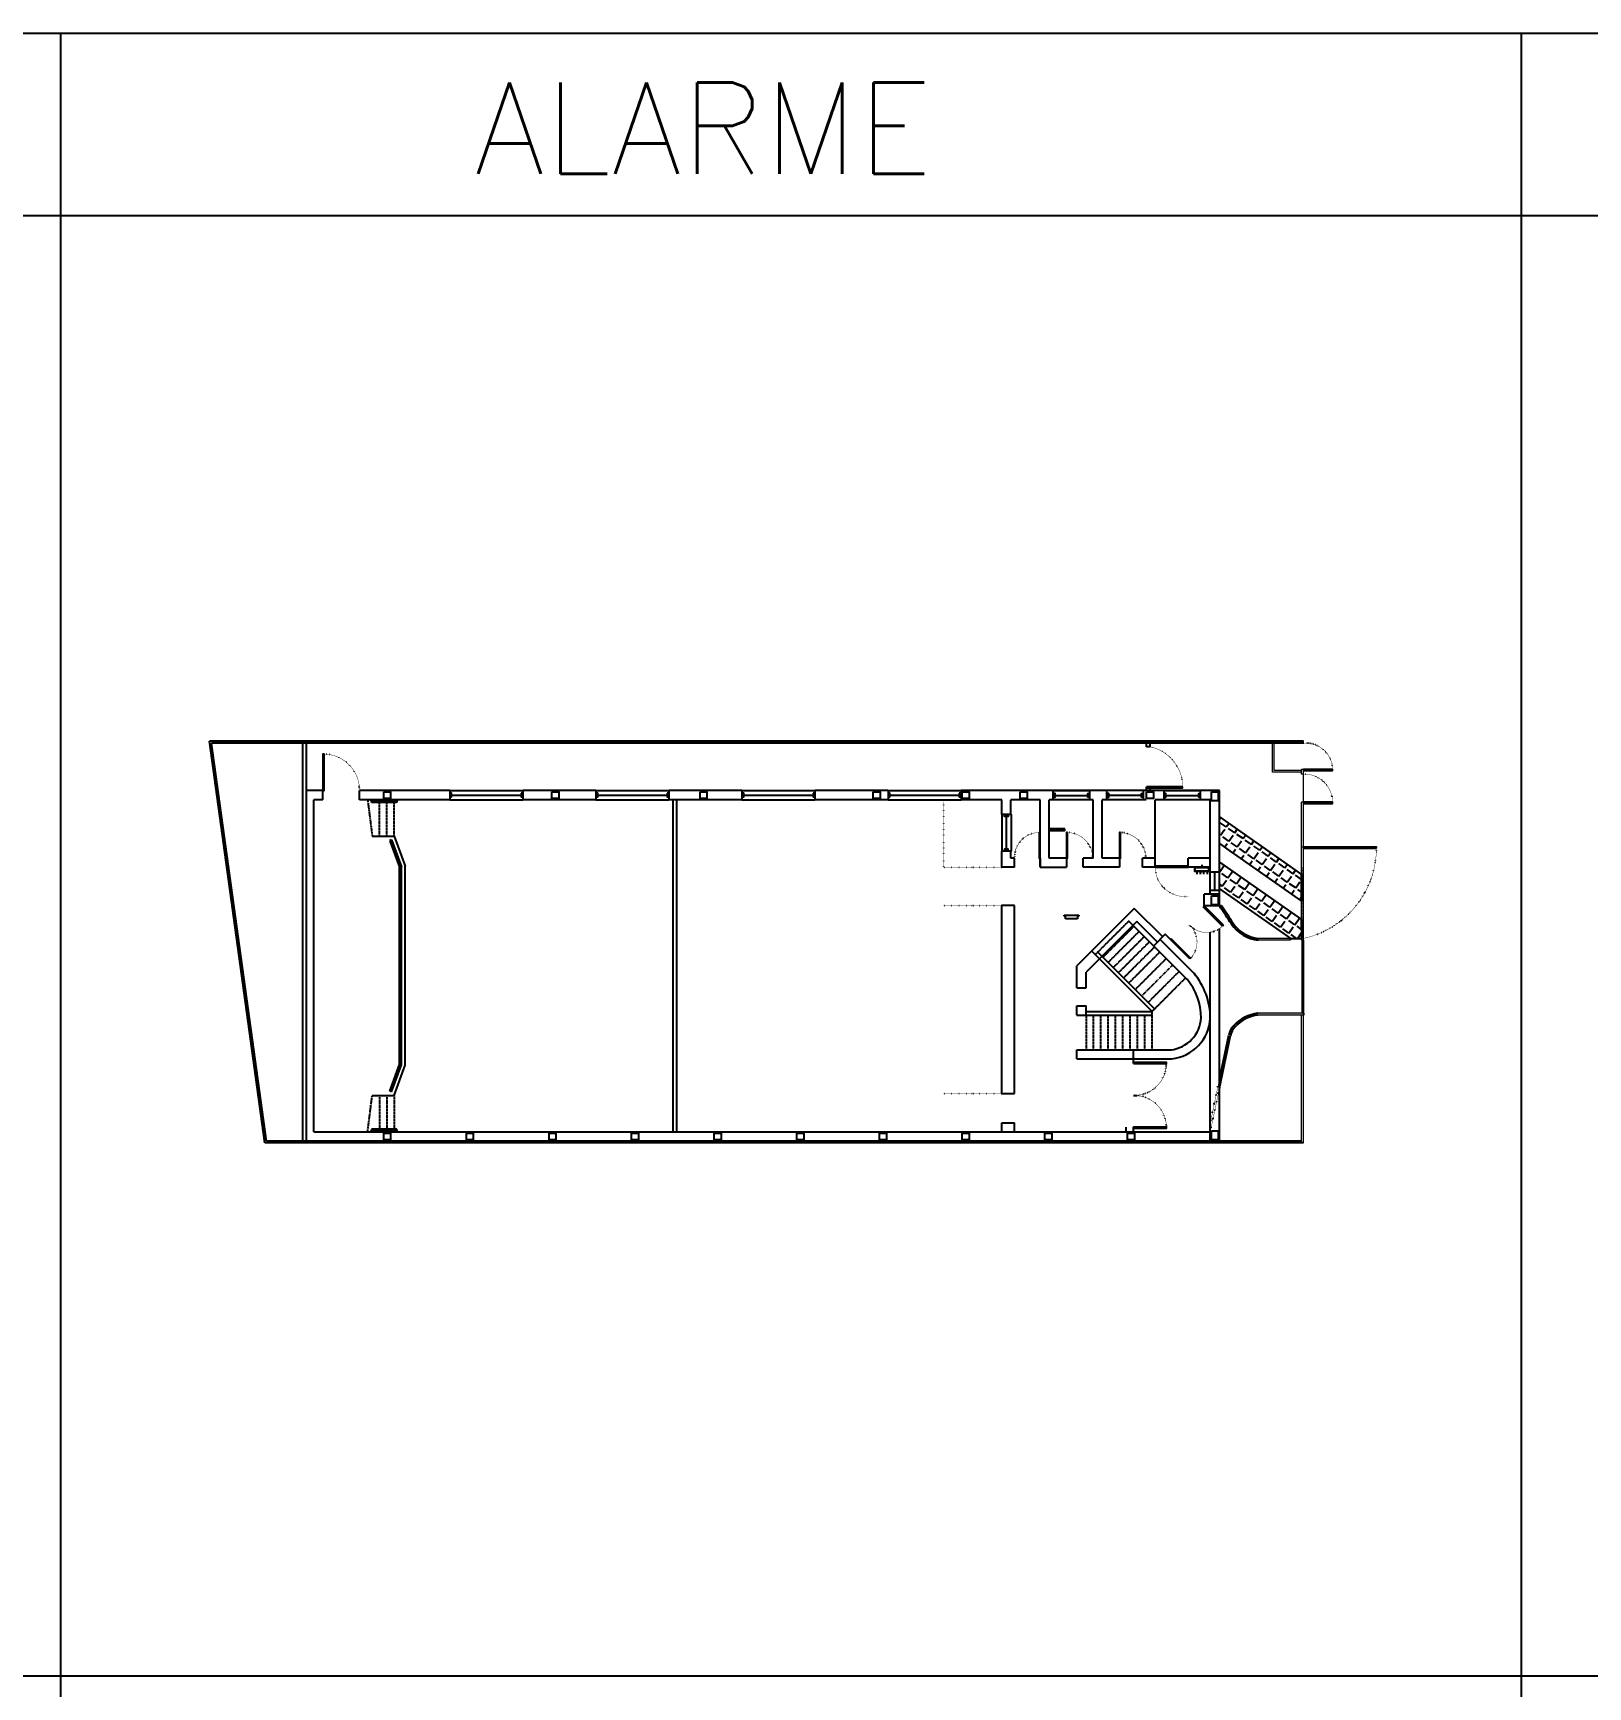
# Model space of a CAD drawing. Header units: millimetres. Extents: x -96513 to 442697, y -70111 to 173034.
# Drawn here: x 133720 to 176300, y -25413 to 19889 of the extents above; entities that cross this region are included whole.
import ezdxf

# ---------------------------------------------------------------- set-up
doc = ezdxf.new("R2010")
doc.units = ezdxf.units.MM
doc.set_wipeout_variables(frame=1)
for name, pattern in [('DUCT', [1, 0, -1]), ('EXPOSED', [11.90625, 6.35, -1.5875, 0.79375, -0.79375, 0.79375, -1.5875]), ('INVISIBLE', [1.27, 0, -1.27]), ('SDOT', [1.5875, 0, -1.5875])]:
    doc.linetypes.add(name, pattern=pattern)
for name, color, linetype in [('Com', 153, 'Continuous'), ('Door', 130, 'Continuous'), ('Glass', 130, 'Continuous'), ('Lining', 252, 'Continuous'), ('Number', 18, 'Continuous'), ('Stairs', 193, 'Continuous'), ('Video', 110, 'Continuous'), ('Wall', 144, 'Continuous'), ('Wall-Base', 143, 'Continuous'), ('Wall-Head', 133, 'Continuous'), ('Wall-Head-Strc', 133, 'Continuous')]:
    doc.layers.add(name, color=color, linetype=linetype)
doc.layers.add('Gate', color=150, linetype='Continuous', lineweight=13)
doc.layers.add('NE', color=8, linetype='Continuous', plot=False)
doc.styles.get("Standard").update_dxf_attribs({"font": 'ROMANS'})
doc.linetypes.add('DEMOLITION', pattern='A,0,-4.7625,-1e-13,[146,mecsline.shx,S=1.5875,R=-45,X=0,Y=0],-4.7625', length=9.525)

# ---------------------------------------------------------------- blocks, each defined once
blk = doc.blocks.new('G.SymPart-Wipeout')
at = {"color": 19, "linetype": 'Continuous'}
blk.add_wipeout([(0, 0), (1, 0), (1, 1), (0, 1)], dxfattribs=at)
blk = doc.blocks.new('*U51')
at = {"color": 0, "linetype": 'ByBlock', "lineweight": -2, "xscale": 2000, "yscale": 350.0000000018622}
blk.add_blockref('G.SymPart-Wipeout', (-1000, -175), dxfattribs=at)
at = {"color": 0, "linetype": 'ByBlock', "lineweight": -2, "flags": 128}
for points in [[(-1000, -50), (-1000, 50), (-950, 50), (-950, -50)], [(950, -50), (950, 50), (1000, 50), (1000, -50)]]:
    blk.add_lwpolyline(points, close=True, dxfattribs=at)
blk.add_lwpolyline([(-950, 0), (950, 0)], dxfattribs=at)
at = {"layer": 'Glass', "flags": 128}
for points in [[(-1000, 125), (-1000, 125), (1000, 125), (1000, 125)], [(-1000, -125), (-1000, -125), (1000, -125), (1000, -125)]]:
    blk.add_lwpolyline(points, dxfattribs=at)
at = {"layer": 'Wall'}
for p, q in [((-1000, -125), (-1000, 125)), ((1000, -125), (1000, 125))]:
    blk.add_line(p, q, dxfattribs=at)
at = {"layer": 'Wall-Head-Strc'}
for p, q in [((-1000, 125), (1000, 125)), ((-1000, -125), (1000, -125))]:
    blk.add_line(p, q, dxfattribs=at)
blk = doc.blocks.new('*U215')
at = {"xscale": -1, "rotation": 180}
blk.add_blockref('*U51', (0, 0), dxfattribs=at)
blk = doc.blocks.new('*U216')
at = {"color": 0, "linetype": 'ByBlock', "lineweight": -2, "transparency": 16777216}
for p in [(0, 0), (4000, 0), (8000, 0), (12000, 0)]:
    blk.add_blockref('*U215', p, dxfattribs=at)
blk = doc.blocks.new('*U18')
at = {"color": 18}
blk.add_wipeout([(-500, -160), (500, -160), (500, 160), (-500, 160)], dxfattribs=at).dxf.layer = 'Number'
at = {"color": 0, "linetype": 'ByBlock', "lineweight": -2}
blk.add_line((450, 0), (-450, 0), dxfattribs=at)
for points in [[(-500, -50), (-450, -50), (-450, 50), (-500, 50)], [(500, -50), (450, -50), (450, 50), (500, 50)]]:
    blk.add_lwpolyline(points, dxfattribs=at)
at = {"layer": 'Glass'}
for points in [[(-500, 125), (-500, 125), (500, 125), (500, 125)], [(-500, -125), (-500, -125), (500, -125), (500, -125)]]:
    blk.add_lwpolyline(points, dxfattribs=at)
at = {"layer": 'Wall-Base'}
for p, q in [((-500, -125), (-500, 125)), ((500, -125), (500, 125))]:
    blk.add_line(p, q, dxfattribs=at)
at = {"layer": 'Wall-Head'}
for p, q in [((-500, 125), (500, 125)), ((-500, -125), (500, -125))]:
    blk.add_line(p, q, dxfattribs=at)

msp = doc.modelspace()

# ---------------------------------------------------------------- hatches: boundary and pattern name
at = {"true_color": 0xfeeab9}
h = msp.add_hatch(dxfattribs=at)
h.set_pattern_fill('ANGLE', color=254, scale=40, angle=55)
h.set_pattern_definition([(55, (118678.86, 40083.88), (-228.8711, 160.2573), [203.2, -76.2]), (145, (118678.86, 40083.88), (-160.2573, -228.8711), [203.2, -76.2])])
h.paths.add_polyline_path([(166333, -2906), (166208, -2818), (166208, -3550), (168148, -4907), (168458, -4910), (168458, -4391)])
h.paths.add_polyline_path([(168458, -3887), (168458, -3155), (166208, -1581), (166208, -2314), (166577, -2572)])
h = msp.add_hatch(color=254, dxfattribs=at)
h.dxf.hatch_style = 1
h.paths.add_polyline_path([(166269, -4020), (166208, -4020, -0.012669), (166535, -4514, 0.218045), (167272, -4960), (168148, -4960), (168148, -4910), (167275, -4910, -0.217133), (166577, -4486, 0.011905)])
h.paths.add_polyline_path([(166599, -7294, 0.137648), (166462, -7558), (166208, -8772), (166208, -9016), (166511, -7568, -0.137648), (166636, -7329, -0.175587), (167265, -7010), (168508, -7010), (168508, -6960), (167262, -6960, 0.176321)])
at = {"layer": 'Wall-Head', "true_color": 0x727430}
h = msp.add_hatch(color=67, dxfattribs=at)
h.dxf.hatch_style = 1
h.paths.add_polyline_path([(143758, -8359), (143491, -9091), (143538, -9110), (143808, -8368), (143808, -2952), (143538, -2210), (143491, -2229), (143758, -2960)])

# ---------------------------------------------------------------- linework, layer by layer
at = {"color": 8}
for p, q in [((14468, 19889), (257697, 19889)), ((134468, 19889), (134468, -25111)), ((174468, 19889), (174468, -25111)), ((-55639, 14889), (262697, 14889)), ((-30532, -25111), (442697, -25111)), ((-30532, -25111), (217697, -25111)), ((134468, -25111), (134468, -70111)), ((174468, -25111), (174468, -70111))]:
    msp.add_line(p, q, dxfattribs=at)
for p, q in [((166208, -2314), (166208, -1581)), ((166208, -3550), (166208, -2818)), ((168458, -3887), (168458, -3155)), ((166208, -4020), (166269, -4020)), ((168464, -4910), (168458, -4391)), ((168148, -4910), (168464, -4910)), ((168508, -6960), (168508, -7010)), ((166208, -8772), (166208, -8772)), ((166208, -8772), (166208, -9016))]:
    msp.add_line(p, q)
at = {"linetype": 'ByBlock', "lineweight": -2}
for p, q in [((161958, -4299), (161958, -4273)), ((161958, -4273), (162357, -4273)), ((161992, -4299), (161958, -4299)), ((161992, -4374), (161992, -4299)), ((162324, -4374), (161992, -4374)), ((162357, -4299), (162324, -4299)), ((162324, -4299), (162324, -4374)), ((162357, -4273), (162357, -4299))]:
    msp.add_line(p, q, dxfattribs=at)
at = {"color": 0, "linetype": 'ByBlock', "lineweight": -2}
msp.add_point((165728, -3079), dxfattribs=at)
at = {"layer": 'Com', "linetype": 'SDOT'}
for p, q in [((158648, -1110), (158648, -2960)), ((158648, -2960), (160248, -2960)), ((158648, -4010), (160248, -4010)), ((158648, -9160), (160248, -9160))]:
    msp.add_line(p, q, dxfattribs=at)
at = {"layer": 'Door'}
for p, q in [((161298, -2710), (161298, -2960)), ((162018, -2710), (162018, -2960)), ((163468, -2710), (163468, -2960)), ((165787, -4020), (165766, -4041)), ((166296, -4571), (165766, -4041)), ((166317, -4550), (165787, -4020)), ((164889, -4918), (164868, -4939)), ((165398, -5469), (164868, -4939)), ((165419, -5448), (164889, -4918)), ((166317, -4550), (166296, -4571)), ((168483, -6960), (168483, -4960)), ((168508, -6960), (168508, -4960)), ((165419, -5448), (165398, -5469)), ((163858, -8340), (163858, -8210)), ((163858, -8310), (164758, -8310)), ((163658, -10210), (163658, -10080)), ((163858, -10210), (163858, -10080)), ((163858, -10210), (163858, -10080))]:
    msp.add_line(p, q, dxfattribs=at)
at = {"layer": 'Door', "linetype": 'DUCT'}
msp.add_line((168483, -4960), (168483, -2960), dxfattribs=at)
at = {"layer": 'Door', "linetype": 'DEMOLITION'}
msp.add_line((163858, -9210), (163958, -9210), dxfattribs=at)
at = {"layer": 'Door'}
for points in [[(168508, -310), (169308, -310), (169308, -280), (168508, -280)], [(168508, -1210), (169308, -1210), (169308, -1180), (168508, -1180)], [(161298, -2010), (161268, -2010), (161268, -2710), (161298, -2710)], [(162048, -2010), (162018, -2010), (162018, -2710), (162048, -2710)], [(163498, -2010), (163468, -2010), (163468, -2710), (163498, -2710)], [(163858, -8340), (164758, -8340), (164758, -8310), (163858, -8310)], [(163858, -10110), (164758, -10110), (164758, -10080), (163858, -10080)]]:
    msp.add_lwpolyline(points, close=True, dxfattribs=at)
msp.add_lwpolyline([(165348, -2930), (164448, -2930), (164448, -2960), (165348, -2960)], dxfattribs=at)
at = {"layer": 'Door', "linetype": 'DUCT'}
for centre, radius, start, end in [((168570, -295), 738, 358.8348, 94.8604), ((168533, -1184), 775, 358.107, 91.893), ((162033, -2725), 715, 1.2018, 91.2018), ((163483, -2725), 715, 1.2018, 91.2018), ((165267, -2945), 819, 178.9506, 275.6835), ((163873, -8325), 885, 269.029, 0.971), ((163873, -10095), 885, 359.029, 90.971)]:
    msp.add_arc(centre, radius, start, end, dxfattribs=at)
at = {"layer": 'Door', "linetype": 'INVISIBLE'}
for centre, start, end in [((164960, -5010), 313.6468, 46.3532), ((165858, -4112), 223.6468, 316.3532)]:
    msp.add_arc(centre, 635, start, end, dxfattribs=at)
at = {"layer": 'Gate'}
for p, q in [((168458, 440), (168458, 490)), ((168508, 440), (168508, 490)), ((167658, -360), (167658, 440)), ((167708, -310), (167708, 440)), ((168458, -360), (167658, -360)), ((168458, -310), (167708, -310)), ((168458, -410), (168458, -280)), ((168508, -280), (168458, -280)), ((168508, -410), (168458, -410)), ((168508, -4960), (168508, -410)), ((168458, -4960), (168458, -1180)), ((168508, -1180), (168458, -1180)), ((168508, -2410), (168458, -2410)), ((168508, -4910), (168458, -4910)), ((168508, -4910), (168458, -4910)), ((168508, -4960), (168458, -4960)), ((168508, -10510), (168508, -6210)), ((168508, -6960), (168458, -6960)), ((168458, -10510), (168458, -7010)), ((168508, -7010), (168458, -7010))]:
    msp.add_line(p, q, dxfattribs=at)
at = {"layer": 'Gate', "color": 254, "true_color": 0xfeeab9}
for p, q in [((168148, -4960), (167272, -4960)), ((168148, -4910), (167275, -4910)), ((168508, -6960), (167262, -6960)), ((168508, -7010), (167265, -7010))]:
    msp.add_line(p, q, dxfattribs=at)
at = {"layer": 'Gate'}
msp.add_lwpolyline([(168508, -410), (168508, -280)], dxfattribs=at)
at = {"layer": 'Glass', "linetype": 'DUCT'}
msp.add_arc((167964, -2425), 2544, 282.3425, 0.3379, dxfattribs=at)
at = {"layer": 'NE'}
for p, q in [((141108, -10460), (141108, 440)), ((141208, -10460), (141208, 440))]:
    msp.add_line(p, q, dxfattribs=at)
at = {"layer": 'Stairs', "linetype": 'EXPOSED'}
for p, q in [((142882, -1114), (143008, -2110)), ((143208, -2110), (143208, -1110)), ((143408, -2110), (143408, -1110)), ((143608, -2110), (143608, -1110)), ((163727, -4435), (162808, -5354)), ((163869, -4576), (163020, -5425)), ((164010, -4718), (163162, -5566)), ((164151, -4859), (163303, -5708)), ((164293, -5000), (163444, -5849)), ((164434, -5142), (163586, -5990)), ((164576, -5283), (163727, -6132)), ((164753, -5460), (163904, -6309)), ((164929, -5637), (164081, -6485)), ((165106, -5814), (164258, -6662)), ((165283, -5990), (164364, -6910)), ((162564, -7960), (162564, -7010)), ((162764, -7960), (162764, -7010)), ((162964, -7960), (162964, -7010)), ((163164, -7960), (163164, -7010)), ((163364, -7960), (163364, -7010)), ((163564, -7960), (163564, -7010)), ((163764, -7960), (163764, -7010)), ((163964, -7960), (163964, -7010)), ((164164, -7960), (164164, -7010)), ((164364, -7960), (164364, -6910)), ((142882, -10205), (143008, -9210)), ((143208, -9210), (143208, -10210)), ((143408, -9210), (143408, -10210)), ((143608, -9210), (143608, -10210))]:
    msp.add_line(p, q, dxfattribs=at)
at = {"layer": 'Stairs'}
for p, q in [((165336, -6043), (163727, -4435)), ((164364, -6910), (162711, -5257)), ((164434, -6839), (162879, -5283)), ((162558, -6910), (164364, -6910)), ((162558, -7010), (164364, -7010))]:
    msp.add_line(p, q, dxfattribs=at)
at = {"layer": 'Video', "ltscale": 100}
for points in [[(143056, -1110), (143056, -1116, -0.414214), (143050, -1122), (142961, -1122, -0.414214), (142955, -1116), (142955, -1110)], [(143024, -1143, 0.414214), (143031, -1150), (143586, -1150)], [(143640, -1122), (143640, -1144, -0.414214), (143634, -1150), (143586, -1150)], [(143709, -1110), (143709, -1116, -0.414214), (143703, -1122), (143614, -1122, -0.414214), (143608, -1116), (143608, -1110)], [(143056, -10210), (143056, -10203, 0.414214), (143050, -10197), (142961, -10197, 0.414214), (142955, -10203), (142955, -10210)], [(143024, -10176, -0.414214), (143031, -10169), (143586, -10169)], [(143640, -10197), (143640, -10175, 0.414214), (143634, -10169), (143586, -10169)]]:
    msp.add_lwpolyline(points, format="xyb", dxfattribs=at)
at = {"layer": 'Video'}
for points in [[(143543, -1189), (143006, -1187, -0.414214), (142987, -1168), (142987, -1121)], [(143679, -1123), (143679, -1170, -0.414214), (143660, -1189), (143543, -1189)], [(143543, -10131), (143006, -10132, 0.414214), (142987, -10151), (142987, -10198)], [(143679, -10196), (143679, -10150, 0.414214), (143660, -10131), (143543, -10131)]]:
    msp.add_lwpolyline(points, format="xyb", dxfattribs=at)
at = {"layer": 'Video', "ltscale": 100}
for points in [[(143024, -1122), (143024, -1143)], [(143024, -10197), (143024, -10176)]]:
    msp.add_lwpolyline(points, close=True, dxfattribs=at)
at = {"layer": 'Wall'}
for p, q in [((168508, 490), (138551, 490)), ((140065, -10510), (138551, 490)), ((140108, -10460), (138608, 440)), ((141208, 440), (138608, 440)), ((168508, 440), (141208, 440)), ((164208, 340), (164208, 440)), ((164308, 340), (164208, 340)), ((164308, 340), (164308, 440)), ((141688, -860), (141208, -860)), ((141658, -1110), (141658, -860)), ((142658, -1110), (142658, -860)), ((166208, -860), (142658, -860)), ((164208, -860), (164208, -760)), ((165208, -760), (164208, -760)), ((164308, -860), (164308, -790)), ((166208, -4020), (166208, -860)), ((141658, -1110), (141408, -1110)), ((141408, -10210), (141408, -1110)), ((160248, -1110), (142658, -1110)), ((160248, -2960), (160248, -1110)), ((160498, -2710), (160498, -1110)), ((161298, -1110), (160498, -1110)), ((161298, -2960), (161298, -1110)), ((161548, -2710), (161548, -1110)), ((162381, -1110), (161548, -1110)), ((162748, -1110), (161748, -1110)), ((162748, -2710), (162748, -1110)), ((162998, -2710), (162998, -1110)), ((163816, -1110), (162998, -1110)), ((164198, -1110), (163248, -1110)), ((164448, -2960), (164448, -1110)), ((165958, -1110), (164448, -1110)), ((165958, -3697), (165958, -1110)), ((143008, -2110), (143608, -2110)), ((143503, -2260), (143758, -2960)), ((143538, -2210), (143808, -2952)), ((143608, -2110), (143908, -2934)), ((161972, -1910), (161548, -1910)), ((161972, -1960), (161548, -1960)), ((161972, -1960), (161972, -1910)), ((160598, -2710), (160498, -2710)), ((160598, -2960), (160598, -2710)), ((161298, -2960), (161298, -2710)), ((162048, -2710), (161548, -2710)), ((162748, -2710), (162478, -2710)), ((162478, -2960), (162478, -2710)), ((163498, -2710), (162998, -2710)), ((164098, -2960), (164098, -2710)), ((164448, -2710), (164098, -2710)), ((165348, -2960), (165348, -2710)), ((165958, -2710), (165348, -2710)), ((143908, -8385), (143908, -2934)), ((160598, -2960), (160248, -2960)), ((161298, -2960), (162018, -2960)), ((163468, -2960), (162478, -2960)), ((164448, -2960), (164098, -2960)), ((165958, -2960), (165348, -2960)), ((166209, -3097), (165958, -3097)), ((166209, -3597), (165958, -3597)), ((160598, -4010), (160248, -4010)), ((160248, -9160), (160248, -4010)), ((160598, -9160), (160598, -4010)), ((166209, -3697), (165787, -3697)), ((165787, -4020), (165787, -3697)), ((166269, -4020), (165787, -4020)), ((163878, -4090), (162308, -5660)), ((163948, -4444), (162558, -5835)), ((164656, -4868), (163878, -4090)), ((164514, -5010), (163948, -4444)), ((164726, -4797), (164408, -5116)), ((165513, -5867), (164585, -4939)), ((164868, -4939), (164726, -4797)), ((162308, -6260), (162308, -5660)), ((162558, -6260), (162558, -5835)), ((162308, -6260), (162558, -6260)), ((162308, -6260), (162558, -6260)), ((162308, -6760), (162558, -6760)), ((162308, -7010), (162308, -6760)), ((162558, -7010), (162558, -6760)), ((162308, -7010), (162558, -7010)), ((162308, -7960), (164902, -7960)), ((162308, -8210), (162308, -7960)), ((163858, -8210), (163858, -7960)), ((143608, -9210), (143908, -8385)), ((162308, -8210), (164902, -8210)), ((143008, -9210), (143608, -9210)), ((160248, -9160), (160598, -9160)), ((160248, -9960), (160598, -9960)), ((160248, -10210), (160248, -9960)), ((160598, -10210), (160598, -9960)), ((141408, -10210), (165958, -10210)), ((168508, -10510), (140065, -10510)), ((168458, -10460), (140108, -10460))]:
    msp.add_line(p, q, dxfattribs=at)
at = {"layer": 'Wall', "color": 67, "true_color": 0x727430}
for p, q in [((143491, -2229), (143758, -2960)), ((143538, -2210), (143808, -2952)), ((143758, -8359), (143758, -2960)), ((143808, -8368), (143808, -2952)), ((143491, -9091), (143758, -8359)), ((143538, -9110), (143808, -8368))]:
    msp.add_line(p, q, dxfattribs=at)
at = {"layer": 'Wall'}
for points in [[(143322, -890), (143512, -890), (143512, -1080), (143322, -1080)], [(159167, -890), (159357, -890), (159357, -1080), (159167, -1080)], [(160754, -890), (160944, -890), (160944, -1080), (160754, -1080)], [(164215, -890), (164405, -890), (164405, -1080), (164215, -1080)], [(165988, -890), (166178, -890), (166178, -1140), (165988, -1140)], [(165988, -3740), (166178, -3740), (166178, -3990), (165988, -3990)], [(143322, -10240), (143512, -10240), (143512, -10430), (143322, -10430)], [(145585, -10240), (145775, -10240), (145775, -10430), (145585, -10430)], [(147849, -10240), (148039, -10240), (148039, -10430), (147849, -10430)], [(150112, -10240), (150302, -10240), (150302, -10430), (150112, -10430)], [(152376, -10240), (152566, -10240), (152566, -10430), (152376, -10430)], [(154640, -10240), (154830, -10240), (154830, -10430), (154640, -10430)], [(156903, -10240), (157093, -10240), (157093, -10430), (156903, -10430)], [(159167, -10240), (159357, -10240), (159357, -10430), (159167, -10430)], [(161430, -10240), (161620, -10240), (161620, -10430), (161430, -10430)], [(163694, -10240), (163884, -10240), (163884, -10430), (163694, -10430)], [(165988, -10180), (166178, -10180), (166178, -10430), (165988, -10430)]]:
    msp.add_lwpolyline(points, close=True, dxfattribs=at)
at = {"layer": 'Wall', "ltscale": 100}
msp.add_lwpolyline([(143709, -10210), (143709, -10203, 0.414214), (143703, -10197), (143614, -10197, 0.414214), (143608, -10203), (143608, -10210)], format="xyb", dxfattribs=at)
at = {"layer": 'Wall'}
for centre, radius, start, end in [((164036, -7096), 1922, 0.0744, 39.7864), ((164036, -7096), 1672, 0.0744, 39.7864), ((164770, -7027), 940, 276.3666, 356.7909), ((164770, -7027), 1190, 276.3666, 356.7909)]:
    msp.add_arc(centre, radius, start, end, dxfattribs=at)
at = {"layer": 'Wall-Head', "color": 254, "true_color": 0xfeeab9}
for p, q in [((166208, -1581), (168458, -3155)), ((166208, -2314), (166577, -2572)), ((166410, -2455), (168458, -3887)), ((166208, -2818), (166340, -2910)), ((166333, -2906), (168458, -4391)), ((166208, -3550), (168148, -4907)), ((168148, -4907), (168148, -4960)), ((166208, -8772), (166462, -7558)), ((166208, -9016), (166511, -7568))]:
    msp.add_line(p, q, dxfattribs=at)
at = {"layer": 'Wall-Head', "color": 67, "true_color": 0x727430}
for p, q in [((143538, -2210), (143491, -2229)), ((143538, -9110), (143491, -9091))]:
    msp.add_line(p, q, dxfattribs=at)
at = {"layer": 'Wall-Head'}
for p, q in [((167183, -2264), (168458, -3155)), ((165348, -2960), (165348, -2930)), ((166084, -3597), (166084, -3097)), ((166208, -2818), (166333, -2906)), ((165958, -6961), (165958, -4739)), ((166208, -10460), (166208, -4642)), ((168148, -4907), (168458, -4910)), ((165958, -10460), (165958, -7094))]:
    msp.add_line(p, q, dxfattribs=at)
at = {"layer": 'Wall-Head', "color": 254, "linetype": 'DUCT', "true_color": 0xfeeab9}
for p, q in [((165958, -9966), (166208, -8772)), ((165958, -10210), (166208, -9016))]:
    msp.add_line(p, q, dxfattribs=at)
at = {"layer": 'Wall-Head'}
for points in [[(141658, -860), (141688, -860), (141688, 140), (141658, 140)], [(170508, -2440), (170508, -2410), (168508, -2410), (168508, -2440)]]:
    msp.add_lwpolyline(points, close=True, dxfattribs=at)
at = {"layer": 'Wall-Head', "linetype": 'DUCT'}
for centre, radius, start, end in [((141673, -845), 985, 359.1275, 90.8725), ((161278, -2690), 681, 88.3632, 181.6368)]:
    msp.add_arc(centre, radius, start, end, dxfattribs=at)
at = {"layer": 'Wall-Head', "color": 254, "true_color": 0xfeeab9}
for centre, radius, start, end in [((156623, -10723), 11696, 32.0624, 34.9656), ((156623, -10723), 11746, 32.0624, 34.7953), ((167390, -3932), 1035, 214.2318, 263.434), ((167390, -3932), 985, 214.2318, 263.434), ((167390, -8037), 1085, 96.8191, 136.8177), ((167390, -8037), 1035, 96.9822, 136.8177), ((167000, -7671), 550, 136.8177, 168.1673), ((167000, -7671), 500, 136.8177, 168.1673)]:
    msp.add_arc(centre, radius, start, end, dxfattribs=at)

# ---------------------------------------------------------------- texts
at = {"color": 8, "insert": (152070, 18535), "char_height": 2500, "attachment_point": 2}
msp.add_mtext_dynamic_manual_height_columns('ALARME ', width=13115.87, gutter_width=1250, heights=[0], dxfattribs=at)

# ---------------------------------------------------------------- next in the draw order: block references
msp.add_blockref('*U216', (146133, -985))
at = {"xscale": -1}
for p in [(162157, -993), (163629, -987), (165193, -993)]:
    msp.add_blockref('*U18', p, dxfattribs=at)
at = {"xscale": -1, "rotation": 90}
msp.add_blockref('*U18', (160376, -2017), dxfattribs=at)

# ---------------------------------------------------------------- next in the draw order: wipeouts: each hides what was drawn before it
at = {"color": 18, "linetype": 'ByBlock'}
msp.add_wipeout([(165548, -2970), (165908, -2970), (165908, -3070), (165548, -3070)], dxfattribs=at)

# ---------------------------------------------------------------- next in the draw order: hatches: boundary and pattern name
at = {"linetype": 'ByBlock', "lineweight": -2}
h = msp.add_hatch(color=0, dxfattribs=at)
h.paths.add_polyline_path([(165917, -3079), (165917, -2961), (165539, -2961), (165539, -3079)])
h.paths.add_polyline_path([(165548, -3070), (165548, -2970), (165908, -2970), (165908, -3070)], flags=16)

# ---------------------------------------------------------------- next in the draw order: linework, layer by layer
at = {"color": 0, "linetype": 'ByBlock', "lineweight": -2}
for p, q in [((165586, -3079), (165586, -3146)), ((165681, -3079), (165681, -3146)), ((165728, -2893), (165728, -2961)), ((165775, -3079), (165775, -3146)), ((165869, -3079), (165869, -3146))]:
    msp.add_line(p, q, dxfattribs=at)
for points in [[(165539, -2961), (165916, -2961), (165916, -3079), (165539, -3079)], [(165548, -2970), (165908, -2970), (165908, -3070), (165548, -3070)]]:
    msp.add_lwpolyline(points, close=True, dxfattribs=at)
at = {"layer": 'Gate'}
msp.add_lwpolyline([(165208, -790), (165208, -760), (164208, -760), (164208, -790)], close=True, dxfattribs=at)
at = {"layer": 'Gate', "linetype": 'DUCT'}
msp.add_arc((164067, -775), 1141, 359.2465, 77.8253, dxfattribs=at)
at = {"layer": 'Lining'}
for p, q in [((151248, -10210), (151248, -1110)), ((151348, -10210), (151348, -1110))]:
    msp.add_line(p, q, dxfattribs=at)
at = {"layer": 'Wall'}
for points in [[(147925, -890), (148115, -890), (148115, -1080), (147925, -1080)], [(151984, -890), (152174, -890), (152174, -1080), (151984, -1080)], [(156730, -890), (156920, -890), (156920, -1080), (156730, -1080)]]:
    msp.add_lwpolyline(points, close=True, dxfattribs=at)

doc.saveas('drawing.dxf')
